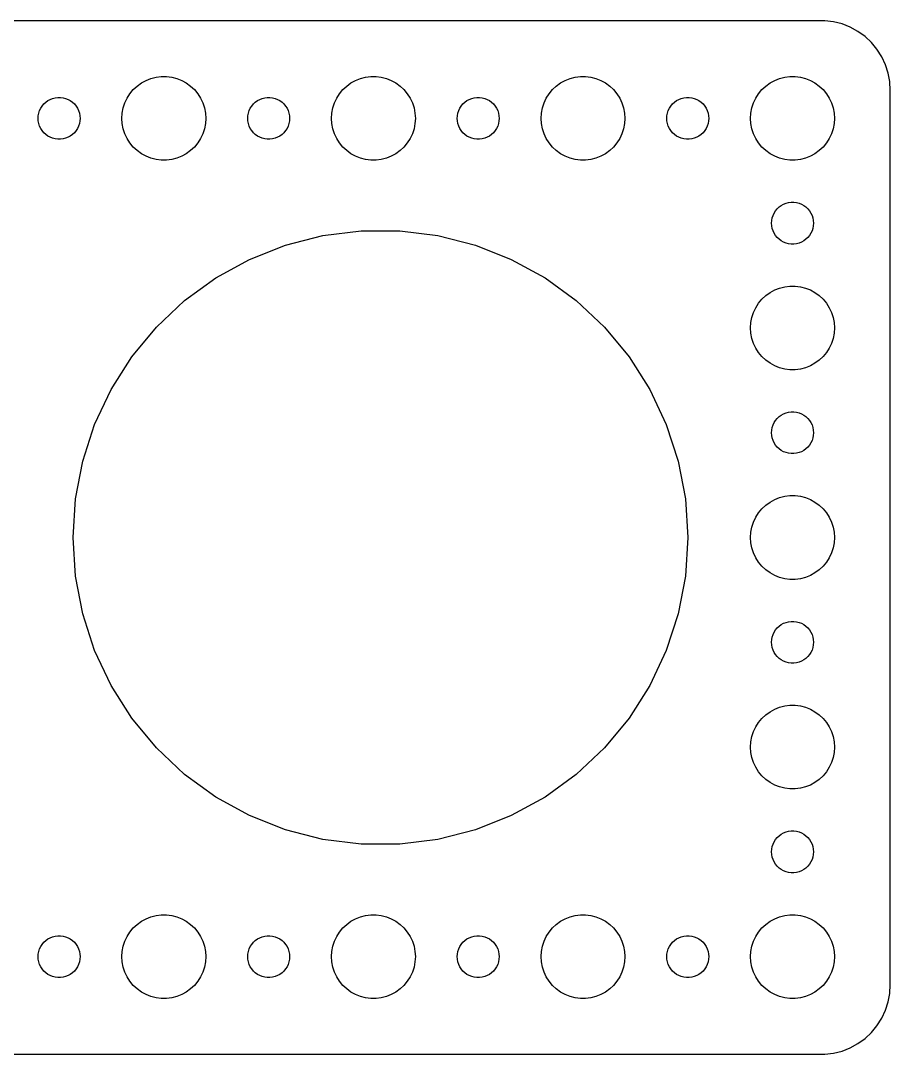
# Model space of a CAD drawing. Header units: metres. Extents: x -134 to 134, y -37 to 37.
# Drawn here: x 72.2 to 134.5, y -37 to 37 of the extents above; entities that cross this region are included whole.
import ezdxf

# ---------------------------------------------------------------- set-up
doc = ezdxf.new("R2010")
doc.units = ezdxf.units.M

msp = doc.modelspace()

# ---------------------------------------------------------------- linework, layer by layer
for p, q in [((129.814, 36.9901), (-129.814, 36.9901)), ((130.437, 36.9114), (129.814, 36.9901)), ((131.045, 36.7553), (130.437, 36.9114)), ((131.629, 36.5241), (131.045, 36.7553)), ((132.179, 36.2216), (131.629, 36.5241)), ((132.687, 35.8526), (132.179, 36.2216)), ((133.145, 35.4227), (132.687, 35.8526)), ((133.545, 34.9389), (133.145, 35.4227)), ((133.882, 34.4088), (133.545, 34.9389)), ((134.149, 33.8406), (133.882, 34.4088)), ((134.343, 33.2434), (134.149, 33.8406)), ((80.8925, 32.533), (81.2227, 32.7145)), ((81.2227, 32.7145), (81.573, 32.8532)), ((81.573, 32.8532), (81.9379, 32.9469)), ((81.9379, 32.9469), (82.3116, 32.9941)), ((82.3116, 32.9941), (82.6884, 32.9941)), ((82.6884, 32.9941), (83.0621, 32.9469)), ((83.0621, 32.9469), (83.427, 32.8532)), ((83.427, 32.8532), (83.7773, 32.7145)), ((83.7773, 32.7145), (84.1075, 32.533)), ((95.8925, 32.533), (96.2227, 32.7145)), ((96.2227, 32.7145), (96.573, 32.8532)), ((96.573, 32.8532), (96.9379, 32.9469)), ((96.9379, 32.9469), (97.3116, 32.9941)), ((97.3116, 32.9941), (97.6884, 32.9941)), ((97.6884, 32.9941), (98.0621, 32.9469)), ((98.0621, 32.9469), (98.427, 32.8532)), ((98.427, 32.8532), (98.7773, 32.7145)), ((98.7773, 32.7145), (99.1075, 32.533)), ((110.893, 32.533), (111.223, 32.7145)), ((111.223, 32.7145), (111.573, 32.8532)), ((111.573, 32.8532), (111.938, 32.9469)), ((111.938, 32.9469), (112.312, 32.9941)), ((112.312, 32.9941), (112.688, 32.9941)), ((112.688, 32.9941), (113.062, 32.9469)), ((113.062, 32.9469), (113.427, 32.8532)), ((113.427, 32.8532), (113.777, 32.7145)), ((113.777, 32.7145), (114.107, 32.533)), ((125.893, 32.533), (126.223, 32.7145)), ((126.223, 32.7145), (126.573, 32.8532)), ((126.573, 32.8532), (126.938, 32.9469)), ((126.938, 32.9469), (127.312, 32.9941)), ((127.312, 32.9941), (127.688, 32.9941)), ((127.688, 32.9941), (128.062, 32.9469)), ((128.062, 32.9469), (128.427, 32.8532)), ((128.427, 32.8532), (128.777, 32.7145)), ((128.777, 32.7145), (129.107, 32.533)), ((134.461, 32.6267), (134.343, 33.2434)), ((134.5, 32), (134.461, 32.6267)), ((80.073, 31.7634), (80.3131, 32.0536)), ((80.3131, 32.0536), (80.5877, 32.3115)), ((80.5877, 32.3115), (80.8925, 32.533)), ((84.1075, 32.533), (84.4123, 32.3115)), ((84.4123, 32.3115), (84.6869, 32.0536)), ((84.6869, 32.0536), (84.927, 31.7634)), ((95.073, 31.7634), (95.3131, 32.0536)), ((95.3131, 32.0536), (95.5877, 32.3115)), ((95.5877, 32.3115), (95.8925, 32.533)), ((99.1075, 32.533), (99.4123, 32.3115)), ((99.4123, 32.3115), (99.6869, 32.0536)), ((99.6869, 32.0536), (99.927, 31.7634)), ((110.073, 31.7634), (110.313, 32.0536)), ((110.313, 32.0536), (110.588, 32.3115)), ((110.588, 32.3115), (110.893, 32.533)), ((114.107, 32.533), (114.412, 32.3115)), ((114.412, 32.3115), (114.687, 32.0536)), ((114.687, 32.0536), (114.927, 31.7634)), ((125.073, 31.7634), (125.313, 32.0536)), ((125.313, 32.0536), (125.588, 32.3115)), ((125.588, 32.3115), (125.893, 32.533)), ((129.107, 32.533), (129.412, 32.3115)), ((129.412, 32.3115), (129.687, 32.0536)), ((129.687, 32.0536), (129.927, 31.7634)), ((134.5, -32), (134.5, 32)), ((73.9065, 31.0268), (74.0439, 31.1558)), ((74.0439, 31.1558), (74.1963, 31.2665)), ((74.1963, 31.2665), (74.3613, 31.3572)), ((74.3613, 31.3572), (74.5365, 31.4266)), ((74.5365, 31.4266), (74.7189, 31.4734)), ((74.7189, 31.4734), (74.9058, 31.497)), ((74.9058, 31.497), (75.0942, 31.497)), ((75.0942, 31.497), (75.2811, 31.4734)), ((75.2811, 31.4734), (75.4635, 31.4266)), ((75.4635, 31.4266), (75.6387, 31.3572)), ((75.6387, 31.3572), (75.8037, 31.2665)), ((75.8037, 31.2665), (75.9561, 31.1558)), ((75.9561, 31.1558), (76.0934, 31.0268)), ((79.5943, 30.7461), (79.7107, 31.1044)), ((79.7107, 31.1044), (79.8711, 31.4453)), ((79.8711, 31.4453), (80.073, 31.7634)), ((84.927, 31.7634), (85.1289, 31.4453)), ((85.1289, 31.4453), (85.2893, 31.1044)), ((85.2893, 31.1044), (85.4057, 30.7461)), ((88.9065, 31.0268), (89.0439, 31.1558)), ((89.0439, 31.1558), (89.1963, 31.2665)), ((89.1963, 31.2665), (89.3613, 31.3572)), ((89.3613, 31.3572), (89.5365, 31.4266)), ((89.5365, 31.4266), (89.7189, 31.4734)), ((89.7189, 31.4734), (89.9058, 31.497)), ((89.9058, 31.497), (90.0942, 31.497)), ((90.0942, 31.497), (90.2811, 31.4734)), ((90.2811, 31.4734), (90.4635, 31.4266)), ((90.4635, 31.4266), (90.6387, 31.3572)), ((90.6387, 31.3572), (90.8037, 31.2665)), ((90.8037, 31.2665), (90.9561, 31.1558)), ((90.9561, 31.1558), (91.0934, 31.0268)), ((94.5943, 30.7461), (94.7107, 31.1044)), ((94.7107, 31.1044), (94.8711, 31.4453)), ((94.8711, 31.4453), (95.073, 31.7634)), ((99.927, 31.7634), (100.129, 31.4453)), ((100.129, 31.4453), (100.289, 31.1044)), ((100.289, 31.1044), (100.406, 30.7461)), ((103.907, 31.0268), (104.044, 31.1558)), ((104.044, 31.1558), (104.196, 31.2665)), ((104.196, 31.2665), (104.361, 31.3572)), ((104.361, 31.3572), (104.536, 31.4266)), ((104.536, 31.4266), (104.719, 31.4734)), ((104.719, 31.4734), (104.906, 31.497)), ((104.906, 31.497), (105.094, 31.497)), ((105.094, 31.497), (105.281, 31.4734)), ((105.281, 31.4734), (105.464, 31.4266)), ((105.464, 31.4266), (105.639, 31.3572)), ((105.639, 31.3572), (105.804, 31.2665)), ((105.804, 31.2665), (105.956, 31.1558)), ((105.956, 31.1558), (106.093, 31.0268)), ((109.594, 30.7461), (109.711, 31.1044)), ((109.711, 31.1044), (109.871, 31.4453)), ((109.871, 31.4453), (110.073, 31.7634)), ((114.927, 31.7634), (115.129, 31.4453)), ((115.129, 31.4453), (115.289, 31.1044)), ((115.289, 31.1044), (115.406, 30.7461)), ((118.907, 31.0268), (119.044, 31.1558)), ((119.044, 31.1558), (119.196, 31.2665)), ((119.196, 31.2665), (119.361, 31.3572)), ((119.361, 31.3572), (119.536, 31.4266)), ((119.536, 31.4266), (119.719, 31.4734)), ((119.719, 31.4734), (119.906, 31.497)), ((119.906, 31.497), (120.094, 31.497)), ((120.094, 31.497), (120.281, 31.4734)), ((120.281, 31.4734), (120.464, 31.4266)), ((120.464, 31.4266), (120.639, 31.3572)), ((120.639, 31.3572), (120.804, 31.2665)), ((120.804, 31.2665), (120.956, 31.1558)), ((120.956, 31.1558), (121.093, 31.0268)), ((124.594, 30.7461), (124.711, 31.1044)), ((124.711, 31.1044), (124.871, 31.4453)), ((124.871, 31.4453), (125.073, 31.7634)), ((129.927, 31.7634), (130.129, 31.4453)), ((130.129, 31.4453), (130.289, 31.1044)), ((130.289, 31.1044), (130.406, 30.7461)), ((73.5118, 30.188), (73.5471, 30.373)), ((73.5471, 30.373), (73.6053, 30.5522)), ((73.6053, 30.5522), (73.6855, 30.7226)), ((73.6855, 30.7226), (73.7865, 30.8817)), ((73.7865, 30.8817), (73.9065, 31.0268)), ((76.0934, 31.0268), (76.2135, 30.8817)), ((76.2135, 30.8817), (76.3145, 30.7226)), ((76.3145, 30.7226), (76.3947, 30.5522)), ((76.3947, 30.5522), (76.4529, 30.373)), ((76.4529, 30.373), (76.4882, 30.188)), ((79.5, 30), (79.5237, 30.376)), ((79.5237, 30.376), (79.5943, 30.7461)), ((85.4057, 30.7461), (85.4763, 30.376)), ((85.4763, 30.376), (85.5, 30)), ((88.5118, 30.188), (88.5471, 30.373)), ((88.5471, 30.373), (88.6053, 30.5522)), ((88.6053, 30.5522), (88.6855, 30.7226)), ((88.6855, 30.7226), (88.7865, 30.8817)), ((88.7865, 30.8817), (88.9065, 31.0268)), ((91.0934, 31.0268), (91.2135, 30.8817)), ((91.2135, 30.8817), (91.3145, 30.7226)), ((91.3145, 30.7226), (91.3947, 30.5522)), ((91.3947, 30.5522), (91.4529, 30.373)), ((91.4529, 30.373), (91.4882, 30.188)), ((94.5, 30), (94.5237, 30.376)), ((94.5237, 30.376), (94.5943, 30.7461)), ((100.406, 30.7461), (100.476, 30.376)), ((100.476, 30.376), (100.5, 30)), ((103.512, 30.188), (103.547, 30.373)), ((103.547, 30.373), (103.605, 30.5522)), ((103.605, 30.5522), (103.686, 30.7226)), ((103.686, 30.7226), (103.786, 30.8817)), ((103.786, 30.8817), (103.907, 31.0268)), ((106.093, 31.0268), (106.214, 30.8817)), ((106.214, 30.8817), (106.314, 30.7226)), ((106.314, 30.7226), (106.395, 30.5522)), ((106.395, 30.5522), (106.453, 30.373)), ((106.453, 30.373), (106.488, 30.188)), ((109.5, 30), (109.524, 30.376)), ((109.524, 30.376), (109.594, 30.7461)), ((115.406, 30.7461), (115.476, 30.376)), ((115.476, 30.376), (115.5, 30)), ((118.512, 30.188), (118.547, 30.373)), ((118.547, 30.373), (118.605, 30.5522)), ((118.605, 30.5522), (118.686, 30.7226)), ((118.686, 30.7226), (118.786, 30.8817)), ((118.786, 30.8817), (118.907, 31.0268)), ((121.093, 31.0268), (121.214, 30.8817)), ((121.214, 30.8817), (121.314, 30.7226)), ((121.314, 30.7226), (121.395, 30.5522)), ((121.395, 30.5522), (121.453, 30.373)), ((121.453, 30.373), (121.488, 30.188)), ((124.5, 30), (124.524, 30.376)), ((124.524, 30.376), (124.594, 30.7461)), ((130.406, 30.7461), (130.476, 30.376)), ((130.476, 30.376), (130.5, 30)), ((73.5, 30), (73.5118, 30.188)), ((73.5118, 29.812), (73.5, 30)), ((73.5471, 29.627), (73.5118, 29.812)), ((73.6053, 29.4478), (73.5471, 29.627)), ((76.4529, 29.627), (76.3947, 29.4478)), ((76.4882, 29.812), (76.4529, 29.627)), ((76.4882, 30.188), (76.5, 30)), ((76.5, 30), (76.4882, 29.812)), ((79.5237, 29.624), (79.5, 30)), ((79.5943, 29.2539), (79.5237, 29.624)), ((85.4763, 29.624), (85.4057, 29.2539)), ((85.5, 30), (85.4763, 29.624)), ((88.5, 30), (88.5118, 30.188)), ((88.5118, 29.812), (88.5, 30)), ((88.5471, 29.627), (88.5118, 29.812)), ((88.6053, 29.4478), (88.5471, 29.627)), ((91.4529, 29.627), (91.3947, 29.4478)), ((91.4882, 29.812), (91.4529, 29.627)), ((91.4882, 30.188), (91.5, 30)), ((91.5, 30), (91.4882, 29.812)), ((94.5237, 29.624), (94.5, 30)), ((94.5943, 29.2539), (94.5237, 29.624)), ((100.476, 29.624), (100.406, 29.2539)), ((100.5, 30), (100.476, 29.624)), ((103.5, 30), (103.512, 30.188)), ((103.512, 29.812), (103.5, 30)), ((103.547, 29.627), (103.512, 29.812)), ((103.605, 29.4478), (103.547, 29.627)), ((106.453, 29.627), (106.395, 29.4478)), ((106.488, 29.812), (106.453, 29.627)), ((106.488, 30.188), (106.5, 30)), ((106.5, 30), (106.488, 29.812)), ((109.524, 29.624), (109.5, 30)), ((109.594, 29.2539), (109.524, 29.624)), ((115.476, 29.624), (115.406, 29.2539)), ((115.5, 30), (115.476, 29.624)), ((118.5, 30), (118.512, 30.188)), ((118.512, 29.812), (118.5, 30)), ((118.547, 29.627), (118.512, 29.812)), ((118.605, 29.4478), (118.547, 29.627)), ((121.453, 29.627), (121.395, 29.4478)), ((121.488, 29.812), (121.453, 29.627)), ((121.488, 30.188), (121.5, 30)), ((121.5, 30), (121.488, 29.812)), ((124.524, 29.624), (124.5, 30)), ((124.594, 29.2539), (124.524, 29.624)), ((130.476, 29.624), (130.406, 29.2539)), ((130.5, 30), (130.476, 29.624)), ((73.6855, 29.2774), (73.6053, 29.4478)), ((73.7865, 29.1183), (73.6855, 29.2774)), ((73.9065, 28.9732), (73.7865, 29.1183)), ((74.0439, 28.8442), (73.9065, 28.9732)), ((76.0934, 28.9732), (75.9561, 28.8442)), ((76.2135, 29.1183), (76.0934, 28.9732)), ((76.3145, 29.2774), (76.2135, 29.1183)), ((76.3947, 29.4478), (76.3145, 29.2774)), ((79.7107, 28.8956), (79.5943, 29.2539)), ((79.8711, 28.5547), (79.7107, 28.8956)), ((85.2893, 28.8956), (85.1289, 28.5547)), ((85.4057, 29.2539), (85.2893, 28.8956)), ((88.6855, 29.2774), (88.6053, 29.4478)), ((88.7865, 29.1183), (88.6855, 29.2774)), ((88.9065, 28.9732), (88.7865, 29.1183)), ((89.0439, 28.8442), (88.9065, 28.9732)), ((91.0934, 28.9732), (90.9561, 28.8442)), ((91.2135, 29.1183), (91.0934, 28.9732)), ((91.3145, 29.2774), (91.2135, 29.1183)), ((91.3947, 29.4478), (91.3145, 29.2774)), ((94.7107, 28.8956), (94.5943, 29.2539)), ((94.8711, 28.5547), (94.7107, 28.8956)), ((100.289, 28.8956), (100.129, 28.5547)), ((100.406, 29.2539), (100.289, 28.8956)), ((103.686, 29.2774), (103.605, 29.4478)), ((103.786, 29.1183), (103.686, 29.2774)), ((103.907, 28.9732), (103.786, 29.1183)), ((104.044, 28.8442), (103.907, 28.9732)), ((106.093, 28.9732), (105.956, 28.8442)), ((106.214, 29.1183), (106.093, 28.9732)), ((106.314, 29.2774), (106.214, 29.1183)), ((106.395, 29.4478), (106.314, 29.2774)), ((109.711, 28.8956), (109.594, 29.2539)), ((109.871, 28.5547), (109.711, 28.8956)), ((115.289, 28.8956), (115.129, 28.5547)), ((115.406, 29.2539), (115.289, 28.8956)), ((118.686, 29.2774), (118.605, 29.4478)), ((118.786, 29.1183), (118.686, 29.2774)), ((118.907, 28.9732), (118.786, 29.1183)), ((119.044, 28.8442), (118.907, 28.9732)), ((121.093, 28.9732), (120.956, 28.8442)), ((121.214, 29.1183), (121.093, 28.9732)), ((121.314, 29.2774), (121.214, 29.1183)), ((121.395, 29.4478), (121.314, 29.2774)), ((124.711, 28.8956), (124.594, 29.2539)), ((124.871, 28.5547), (124.711, 28.8956)), ((130.289, 28.8956), (130.129, 28.5547)), ((130.406, 29.2539), (130.289, 28.8956)), ((74.1963, 28.7335), (74.0439, 28.8442)), ((74.3613, 28.6427), (74.1963, 28.7335)), ((74.5365, 28.5734), (74.3613, 28.6427)), ((74.7189, 28.5266), (74.5365, 28.5734)), ((74.9058, 28.503), (74.7189, 28.5266)), ((75.0942, 28.503), (74.9058, 28.503)), ((75.2811, 28.5266), (75.0942, 28.503)), ((75.4635, 28.5734), (75.2811, 28.5266)), ((75.6387, 28.6427), (75.4635, 28.5734)), ((75.8037, 28.7335), (75.6387, 28.6427)), ((75.9561, 28.8442), (75.8037, 28.7335)), ((80.073, 28.2366), (79.8711, 28.5547)), ((80.3131, 27.9464), (80.073, 28.2366)), ((84.927, 28.2366), (84.6869, 27.9464)), ((85.1289, 28.5547), (84.927, 28.2366)), ((89.1963, 28.7335), (89.0439, 28.8442)), ((89.3613, 28.6427), (89.1963, 28.7335)), ((89.5365, 28.5734), (89.3613, 28.6427)), ((89.7189, 28.5266), (89.5365, 28.5734)), ((89.9058, 28.503), (89.7189, 28.5266)), ((90.0942, 28.503), (89.9058, 28.503)), ((90.2811, 28.5266), (90.0942, 28.503)), ((90.4635, 28.5734), (90.2811, 28.5266)), ((90.6387, 28.6427), (90.4635, 28.5734)), ((90.8037, 28.7335), (90.6387, 28.6427)), ((90.9561, 28.8442), (90.8037, 28.7335)), ((95.073, 28.2366), (94.8711, 28.5547)), ((95.3131, 27.9464), (95.073, 28.2366)), ((99.927, 28.2366), (99.6869, 27.9464)), ((100.129, 28.5547), (99.927, 28.2366)), ((104.196, 28.7335), (104.044, 28.8442)), ((104.361, 28.6427), (104.196, 28.7335)), ((104.536, 28.5734), (104.361, 28.6427)), ((104.719, 28.5266), (104.536, 28.5734)), ((104.906, 28.503), (104.719, 28.5266)), ((105.094, 28.503), (104.906, 28.503)), ((105.281, 28.5266), (105.094, 28.503)), ((105.464, 28.5734), (105.281, 28.5266)), ((105.639, 28.6427), (105.464, 28.5734)), ((105.804, 28.7335), (105.639, 28.6427)), ((105.956, 28.8442), (105.804, 28.7335)), ((110.073, 28.2366), (109.871, 28.5547)), ((110.313, 27.9464), (110.073, 28.2366)), ((114.927, 28.2366), (114.687, 27.9464)), ((115.129, 28.5547), (114.927, 28.2366)), ((119.196, 28.7335), (119.044, 28.8442)), ((119.361, 28.6427), (119.196, 28.7335)), ((119.536, 28.5734), (119.361, 28.6427)), ((119.719, 28.5266), (119.536, 28.5734)), ((119.906, 28.503), (119.719, 28.5266)), ((120.094, 28.503), (119.906, 28.503)), ((120.281, 28.5266), (120.094, 28.503)), ((120.464, 28.5734), (120.281, 28.5266)), ((120.639, 28.6427), (120.464, 28.5734)), ((120.804, 28.7335), (120.639, 28.6427)), ((120.956, 28.8442), (120.804, 28.7335)), ((125.073, 28.2366), (124.871, 28.5547)), ((125.313, 27.9464), (125.073, 28.2366)), ((129.927, 28.2366), (129.687, 27.9464)), ((130.129, 28.5547), (129.927, 28.2366)), ((80.5877, 27.6884), (80.3131, 27.9464)), ((80.8925, 27.467), (80.5877, 27.6884)), ((81.2227, 27.2855), (80.8925, 27.467)), ((84.1075, 27.467), (83.7773, 27.2855)), ((84.4123, 27.6884), (84.1075, 27.467)), ((84.6869, 27.9464), (84.4123, 27.6884)), ((95.5877, 27.6884), (95.3131, 27.9464)), ((95.8925, 27.467), (95.5877, 27.6884)), ((96.2227, 27.2855), (95.8925, 27.467)), ((99.1075, 27.467), (98.7773, 27.2855)), ((99.4123, 27.6884), (99.1075, 27.467)), ((99.6869, 27.9464), (99.4123, 27.6884)), ((110.588, 27.6884), (110.313, 27.9464)), ((110.893, 27.467), (110.588, 27.6884)), ((111.223, 27.2855), (110.893, 27.467)), ((114.107, 27.467), (113.777, 27.2855)), ((114.412, 27.6884), (114.107, 27.467)), ((114.687, 27.9464), (114.412, 27.6884)), ((125.588, 27.6884), (125.313, 27.9464)), ((125.893, 27.467), (125.588, 27.6884)), ((126.223, 27.2855), (125.893, 27.467)), ((129.107, 27.467), (128.777, 27.2855)), ((129.412, 27.6884), (129.107, 27.467)), ((129.687, 27.9464), (129.412, 27.6884)), ((81.573, 27.1468), (81.2227, 27.2855)), ((81.9379, 27.0531), (81.573, 27.1468)), ((82.3116, 27.0059), (81.9379, 27.0531)), ((82.6884, 27.0059), (82.3116, 27.0059)), ((83.0621, 27.0531), (82.6884, 27.0059)), ((83.427, 27.1468), (83.0621, 27.0531)), ((83.7773, 27.2855), (83.427, 27.1468)), ((96.573, 27.1468), (96.2227, 27.2855)), ((96.9379, 27.0531), (96.573, 27.1468)), ((97.3116, 27.0059), (96.9379, 27.0531)), ((97.6884, 27.0059), (97.3116, 27.0059)), ((98.0621, 27.0531), (97.6884, 27.0059)), ((98.427, 27.1468), (98.0621, 27.0531)), ((98.7773, 27.2855), (98.427, 27.1468)), ((111.573, 27.1468), (111.223, 27.2855)), ((111.938, 27.0531), (111.573, 27.1468)), ((112.312, 27.0059), (111.938, 27.0531)), ((112.688, 27.0059), (112.312, 27.0059)), ((113.062, 27.0531), (112.688, 27.0059)), ((113.427, 27.1468), (113.062, 27.0531)), ((113.777, 27.2855), (113.427, 27.1468)), ((126.573, 27.1468), (126.223, 27.2855)), ((126.938, 27.0531), (126.573, 27.1468)), ((127.312, 27.0059), (126.938, 27.0531)), ((127.688, 27.0059), (127.312, 27.0059)), ((128.062, 27.0531), (127.688, 27.0059)), ((128.427, 27.1468), (128.062, 27.0531)), ((128.777, 27.2855), (128.427, 27.1468)), ((126.544, 23.6558), (126.696, 23.7665)), ((126.696, 23.7665), (126.861, 23.8572)), ((126.861, 23.8572), (127.036, 23.9266)), ((127.036, 23.9266), (127.219, 23.9734)), ((127.219, 23.9734), (127.406, 23.997)), ((127.406, 23.997), (127.594, 23.997)), ((127.594, 23.997), (127.781, 23.9734)), ((127.781, 23.9734), (127.964, 23.9266)), ((127.964, 23.9266), (128.139, 23.8572)), ((128.139, 23.8572), (128.304, 23.7665)), ((128.304, 23.7665), (128.456, 23.6558)), ((126.047, 22.873), (126.105, 23.0522)), ((126.105, 23.0522), (126.186, 23.2226)), ((126.186, 23.2226), (126.286, 23.3817)), ((126.286, 23.3817), (126.407, 23.5268)), ((126.407, 23.5268), (126.544, 23.6558)), ((128.456, 23.6558), (128.593, 23.5268)), ((128.593, 23.5268), (128.714, 23.3817)), ((128.714, 23.3817), (128.814, 23.2226)), ((128.814, 23.2226), (128.895, 23.0522)), ((128.895, 23.0522), (128.953, 22.873)), ((126, 22.5), (126.012, 22.688)), ((126.012, 22.312), (126, 22.5)), ((126.012, 22.688), (126.047, 22.873)), ((126.047, 22.127), (126.012, 22.312)), ((128.953, 22.873), (128.988, 22.688)), ((128.988, 22.312), (128.953, 22.127)), ((128.988, 22.688), (129, 22.5)), ((129, 22.5), (128.988, 22.312)), ((91.2016, 20.9232), (93.8776, 21.6103)), ((93.8776, 21.6103), (96.6186, 21.9566)), ((96.6186, 21.9566), (99.3814, 21.9566)), ((99.3814, 21.9566), (102.122, 21.6103)), ((102.122, 21.6103), (104.798, 20.9232)), ((126.105, 21.9478), (126.047, 22.127)), ((126.186, 21.7774), (126.105, 21.9478)), ((126.286, 21.6183), (126.186, 21.7774)), ((126.407, 21.4732), (126.286, 21.6183)), ((126.544, 21.3442), (126.407, 21.4732)), ((128.593, 21.4732), (128.456, 21.3442)), ((128.714, 21.6183), (128.593, 21.4732)), ((128.814, 21.7774), (128.714, 21.6183)), ((128.895, 21.9478), (128.814, 21.7774)), ((128.953, 22.127), (128.895, 21.9478)), ((88.6329, 19.9062), (91.2016, 20.9232)), ((104.798, 20.9232), (107.367, 19.9062)), ((126.696, 21.2335), (126.544, 21.3442)), ((126.861, 21.1427), (126.696, 21.2335)), ((127.036, 21.0734), (126.861, 21.1427)), ((127.219, 21.0266), (127.036, 21.0734)), ((127.406, 21.003), (127.219, 21.0266)), ((127.594, 21.003), (127.406, 21.003)), ((127.781, 21.0266), (127.594, 21.003)), ((127.964, 21.0734), (127.781, 21.0266)), ((128.139, 21.1427), (127.964, 21.0734)), ((128.304, 21.2335), (128.139, 21.1427)), ((128.456, 21.3442), (128.304, 21.2335)), ((86.2118, 18.5752), (88.6329, 19.9062)), ((107.367, 19.9062), (109.788, 18.5752)), ((83.9767, 16.9513), (86.2118, 18.5752)), ((109.788, 18.5752), (112.023, 16.9513)), ((126.223, 17.7145), (126.573, 17.8532)), ((126.573, 17.8532), (126.938, 17.9469)), ((126.938, 17.9469), (127.312, 17.9941)), ((127.312, 17.9941), (127.688, 17.9941)), ((127.688, 17.9941), (128.062, 17.9469)), ((128.062, 17.9469), (128.427, 17.8532)), ((128.427, 17.8532), (128.777, 17.7145)), ((125.073, 16.7634), (125.313, 17.0536)), ((125.313, 17.0536), (125.588, 17.3115)), ((125.588, 17.3115), (125.893, 17.533)), ((125.893, 17.533), (126.223, 17.7145)), ((128.777, 17.7145), (129.107, 17.533)), ((129.107, 17.533), (129.412, 17.3115)), ((129.412, 17.3115), (129.687, 17.0536)), ((129.687, 17.0536), (129.927, 16.7634)), ((81.9627, 15.06), (83.9767, 16.9513)), ((112.023, 16.9513), (114.037, 15.06)), ((124.711, 16.1044), (124.871, 16.4453)), ((124.871, 16.4453), (125.073, 16.7634)), ((129.927, 16.7634), (130.129, 16.4453)), ((130.129, 16.4453), (130.289, 16.1044)), ((124.524, 15.376), (124.594, 15.7461)), ((124.594, 15.7461), (124.711, 16.1044)), ((130.289, 16.1044), (130.406, 15.7461)), ((130.406, 15.7461), (130.476, 15.376)), ((80.2016, 12.9313), (81.9627, 15.06)), ((114.037, 15.06), (115.798, 12.9313)), ((124.5, 15), (124.524, 15.376)), ((124.524, 14.624), (124.5, 15)), ((130.476, 15.376), (130.5, 15)), ((130.5, 15), (130.476, 14.624)), ((124.594, 14.2539), (124.524, 14.624)), ((124.711, 13.8956), (124.594, 14.2539)), ((130.406, 14.2539), (130.289, 13.8956)), ((130.476, 14.624), (130.406, 14.2539)), ((124.871, 13.5547), (124.711, 13.8956)), ((125.073, 13.2366), (124.871, 13.5547)), ((130.129, 13.5547), (129.927, 13.2366)), ((130.289, 13.8956), (130.129, 13.5547)), ((78.7213, 10.5986), (80.2016, 12.9313)), ((115.798, 12.9313), (117.279, 10.5986)), ((125.313, 12.9464), (125.073, 13.2366)), ((125.588, 12.6884), (125.313, 12.9464)), ((125.893, 12.467), (125.588, 12.6884)), ((129.412, 12.6884), (129.107, 12.467)), ((129.687, 12.9464), (129.412, 12.6884)), ((129.927, 13.2366), (129.687, 12.9464)), ((126.223, 12.2855), (125.893, 12.467)), ((126.573, 12.1468), (126.223, 12.2855)), ((126.938, 12.0531), (126.573, 12.1468)), ((127.312, 12.0059), (126.938, 12.0531)), ((127.688, 12.0059), (127.312, 12.0059)), ((128.062, 12.0531), (127.688, 12.0059)), ((128.427, 12.1468), (128.062, 12.0531)), ((128.777, 12.2855), (128.427, 12.1468)), ((129.107, 12.467), (128.777, 12.2855)), ((77.5449, 8.09874), (78.7213, 10.5986)), ((117.279, 10.5986), (118.455, 8.09874)), ((126.861, 8.85724), (127.036, 8.92657)), ((127.036, 8.92657), (127.219, 8.97342)), ((127.219, 8.97342), (127.406, 8.99704)), ((127.406, 8.99704), (127.594, 8.99704)), ((127.594, 8.99704), (127.781, 8.97342)), ((127.781, 8.97342), (127.964, 8.92657)), ((127.964, 8.92657), (128.139, 8.85724)), ((126.105, 8.05219), (126.186, 8.22263)), ((126.186, 8.22263), (126.286, 8.38167)), ((126.286, 8.38167), (126.407, 8.52681)), ((126.407, 8.52681), (126.544, 8.65576)), ((126.544, 8.65576), (126.696, 8.76648)), ((126.696, 8.76648), (126.861, 8.85724)), ((128.139, 8.85724), (128.304, 8.76648)), ((128.304, 8.76648), (128.456, 8.65576)), ((128.456, 8.65576), (128.593, 8.52681)), ((128.593, 8.52681), (128.714, 8.38167)), ((128.714, 8.38167), (128.814, 8.22263)), ((128.814, 8.22263), (128.895, 8.05219)), ((76.6912, 5.47118), (77.5449, 8.09874)), ((118.455, 8.09874), (119.309, 5.47118)), ((126, 7.5), (126.012, 7.68799)), ((126.012, 7.312), (126, 7.5)), ((126.012, 7.68799), (126.047, 7.87303)), ((126.047, 7.87303), (126.105, 8.05219)), ((128.895, 8.05219), (128.953, 7.87303)), ((128.953, 7.87303), (128.988, 7.68799)), ((128.988, 7.68799), (129, 7.5)), ((129, 7.5), (128.988, 7.312)), ((126.047, 7.12695), (126.012, 7.312)), ((126.105, 6.9478), (126.047, 7.12695)), ((126.186, 6.77736), (126.105, 6.9478)), ((126.286, 6.61832), (126.186, 6.77736)), ((128.814, 6.77736), (128.714, 6.61832)), ((128.895, 6.9478), (128.814, 6.77736)), ((128.953, 7.12695), (128.895, 6.9478)), ((128.988, 7.312), (128.953, 7.12695)), ((126.407, 6.47318), (126.286, 6.61832)), ((126.544, 6.34422), (126.407, 6.47318)), ((126.696, 6.23351), (126.544, 6.34422)), ((126.861, 6.14275), (126.696, 6.23351)), ((127.036, 6.07341), (126.861, 6.14275)), ((127.219, 6.02657), (127.036, 6.07341)), ((127.406, 6.00294), (127.219, 6.02657)), ((127.594, 6.00294), (127.406, 6.00294)), ((127.781, 6.02657), (127.594, 6.00294)), ((127.964, 6.07341), (127.781, 6.02657)), ((128.139, 6.14275), (127.964, 6.07341)), ((128.304, 6.23351), (128.139, 6.14275)), ((128.456, 6.34422), (128.304, 6.23351)), ((128.593, 6.47318), (128.456, 6.34422)), ((128.714, 6.61832), (128.593, 6.47318)), ((76.1735, 2.75732), (76.6912, 5.47118)), ((119.309, 5.47118), (119.827, 2.75732)), ((126.938, 2.94685), (127.312, 2.99408)), ((127.312, 2.99408), (127.688, 2.99408)), ((127.688, 2.99408), (128.062, 2.94685)), ((76, 0), (76.1735, 2.75732)), ((119.827, 2.75732), (120, 0)), ((125.313, 2.05363), (125.588, 2.31154)), ((125.588, 2.31154), (125.893, 2.53297)), ((125.893, 2.53297), (126.223, 2.71448)), ((126.223, 2.71448), (126.573, 2.85316)), ((126.573, 2.85316), (126.938, 2.94685)), ((128.062, 2.94685), (128.427, 2.85316)), ((128.427, 2.85316), (128.777, 2.71448)), ((128.777, 2.71448), (129.107, 2.53297)), ((129.107, 2.53297), (129.412, 2.31154)), ((129.412, 2.31154), (129.687, 2.05363)), ((124.871, 1.44525), (125.073, 1.76335)), ((125.073, 1.76335), (125.313, 2.05363)), ((129.687, 2.05363), (129.927, 1.76335)), ((129.927, 1.76335), (130.129, 1.44525)), ((124.524, 0.37599), (124.594, 0.74606)), ((124.594, 0.74606), (124.711, 1.10437)), ((124.711, 1.10437), (124.871, 1.44525)), ((130.129, 1.44525), (130.289, 1.10437)), ((130.289, 1.10437), (130.406, 0.74606)), ((130.406, 0.74606), (130.476, 0.37599)), ((76.1735, -2.75732), (76, 0)), ((120, 0), (119.827, -2.75732)), ((124.5, 0), (124.524, 0.37599)), ((124.524, -0.37599), (124.5, 0)), ((130.476, 0.37599), (130.5, 0)), ((130.5, 0), (130.476, -0.37599)), ((124.594, -0.74606), (124.524, -0.37599)), ((130.476, -0.37599), (130.406, -0.74606)), ((124.711, -1.10437), (124.594, -0.74606)), ((124.871, -1.44525), (124.711, -1.10437)), ((125.073, -1.76335), (124.871, -1.44525)), ((130.129, -1.44525), (129.927, -1.76335)), ((130.289, -1.10437), (130.129, -1.44525)), ((130.406, -0.74606), (130.289, -1.10437)), ((125.313, -2.05363), (125.073, -1.76335)), ((125.588, -2.31154), (125.313, -2.05363)), ((129.687, -2.05363), (129.412, -2.31154)), ((129.927, -1.76335), (129.687, -2.05363)), ((76.6912, -5.47118), (76.1735, -2.75732)), ((119.827, -2.75732), (119.309, -5.47118)), ((125.893, -2.53297), (125.588, -2.31154)), ((126.223, -2.71448), (125.893, -2.53297)), ((126.573, -2.85316), (126.223, -2.71448)), ((126.938, -2.94685), (126.573, -2.85316)), ((127.312, -2.99408), (126.938, -2.94685)), ((128.062, -2.94685), (127.688, -2.99408)), ((128.427, -2.85316), (128.062, -2.94685)), ((128.777, -2.71448), (128.427, -2.85316)), ((129.107, -2.53297), (128.777, -2.71448)), ((129.412, -2.31154), (129.107, -2.53297)), ((127.688, -2.99408), (127.312, -2.99408)), ((77.5449, -8.09874), (76.6912, -5.47118)), ((119.309, -5.47118), (118.455, -8.09874)), ((126.186, -6.77736), (126.286, -6.61832)), ((126.286, -6.61832), (126.407, -6.47318)), ((126.407, -6.47318), (126.544, -6.34422)), ((126.544, -6.34422), (126.696, -6.23351)), ((126.696, -6.23351), (126.861, -6.14275)), ((126.861, -6.14275), (127.036, -6.07341)), ((127.036, -6.07341), (127.219, -6.02657)), ((127.219, -6.02657), (127.406, -6.00294)), ((127.406, -6.00294), (127.594, -6.00294)), ((127.594, -6.00294), (127.781, -6.02657)), ((127.781, -6.02657), (127.964, -6.07341)), ((127.964, -6.07341), (128.139, -6.14275)), ((128.139, -6.14275), (128.304, -6.23351)), ((128.304, -6.23351), (128.456, -6.34422)), ((128.456, -6.34422), (128.593, -6.47318)), ((128.593, -6.47318), (128.714, -6.61832)), ((128.714, -6.61832), (128.814, -6.77736)), ((126, -7.5), (126.012, -7.312)), ((126.012, -7.312), (126.047, -7.12695)), ((126.047, -7.12695), (126.105, -6.9478)), ((126.105, -6.9478), (126.186, -6.77736)), ((128.814, -6.77736), (128.895, -6.9478)), ((128.895, -6.9478), (128.953, -7.12695)), ((128.953, -7.12695), (128.988, -7.312)), ((128.988, -7.312), (129, -7.5)), ((78.7213, -10.5986), (77.5449, -8.09874)), ((118.455, -8.09874), (117.279, -10.5986)), ((126.012, -7.68799), (126, -7.5)), ((126.047, -7.87303), (126.012, -7.68799)), ((126.105, -8.05219), (126.047, -7.87303)), ((126.186, -8.22263), (126.105, -8.05219)), ((128.895, -8.05219), (128.814, -8.22263)), ((128.953, -7.87303), (128.895, -8.05219)), ((128.988, -7.68799), (128.953, -7.87303)), ((129, -7.5), (128.988, -7.68799)), ((126.286, -8.38167), (126.186, -8.22263)), ((126.407, -8.52681), (126.286, -8.38167)), ((126.544, -8.65576), (126.407, -8.52681)), ((126.696, -8.76648), (126.544, -8.65576)), ((126.861, -8.85724), (126.696, -8.76648)), ((127.036, -8.92657), (126.861, -8.85724)), ((128.139, -8.85724), (127.964, -8.92657)), ((128.304, -8.76648), (128.139, -8.85724)), ((128.456, -8.65576), (128.304, -8.76648)), ((128.593, -8.52681), (128.456, -8.65576)), ((128.714, -8.38167), (128.593, -8.52681)), ((128.814, -8.22263), (128.714, -8.38167)), ((127.219, -8.97342), (127.036, -8.92657)), ((127.406, -8.99704), (127.219, -8.97342)), ((127.594, -8.99704), (127.406, -8.99704)), ((127.781, -8.97342), (127.594, -8.99704)), ((127.964, -8.92657), (127.781, -8.97342)), ((80.2016, -12.9313), (78.7213, -10.5986)), ((117.279, -10.5986), (115.798, -12.9313)), ((125.588, -12.6884), (125.893, -12.467)), ((125.893, -12.467), (126.223, -12.2855)), ((126.223, -12.2855), (126.573, -12.1468)), ((126.573, -12.1468), (126.938, -12.0531)), ((126.938, -12.0531), (127.312, -12.0059)), ((127.312, -12.0059), (127.688, -12.0059)), ((127.688, -12.0059), (128.062, -12.0531)), ((128.062, -12.0531), (128.427, -12.1468)), ((128.427, -12.1468), (128.777, -12.2855)), ((128.777, -12.2855), (129.107, -12.467)), ((129.107, -12.467), (129.412, -12.6884)), ((81.9627, -15.06), (80.2016, -12.9313)), ((115.798, -12.9313), (114.037, -15.06)), ((124.871, -13.5547), (125.073, -13.2366)), ((125.073, -13.2366), (125.313, -12.9464)), ((125.313, -12.9464), (125.588, -12.6884)), ((129.412, -12.6884), (129.687, -12.9464)), ((129.687, -12.9464), (129.927, -13.2366)), ((129.927, -13.2366), (130.129, -13.5547)), ((124.594, -14.2539), (124.711, -13.8956)), ((124.711, -13.8956), (124.871, -13.5547)), ((130.129, -13.5547), (130.289, -13.8956)), ((130.289, -13.8956), (130.406, -14.2539)), ((124.5, -15), (124.524, -14.624)), ((124.524, -14.624), (124.594, -14.2539)), ((130.406, -14.2539), (130.476, -14.624)), ((130.476, -14.624), (130.5, -15)), ((83.9767, -16.9513), (81.9627, -15.06)), ((114.037, -15.06), (112.023, -16.9513)), ((124.524, -15.376), (124.5, -15)), ((124.594, -15.7461), (124.524, -15.376)), ((130.476, -15.376), (130.406, -15.7461)), ((130.5, -15), (130.476, -15.376)), ((124.711, -16.1044), (124.594, -15.7461)), ((124.871, -16.4453), (124.711, -16.1044)), ((130.289, -16.1044), (130.129, -16.4453)), ((130.406, -15.7461), (130.289, -16.1044)), ((86.2118, -18.5752), (83.9767, -16.9513)), ((112.023, -16.9513), (109.788, -18.5752)), ((125.073, -16.7634), (124.871, -16.4453)), ((125.313, -17.0536), (125.073, -16.7634)), ((129.927, -16.7634), (129.687, -17.0536)), ((130.129, -16.4453), (129.927, -16.7634)), ((125.588, -17.3115), (125.313, -17.0536)), ((125.893, -17.533), (125.588, -17.3115)), ((126.223, -17.7145), (125.893, -17.533)), ((126.573, -17.8532), (126.223, -17.7145)), ((128.777, -17.7145), (128.427, -17.8532)), ((129.107, -17.533), (128.777, -17.7145)), ((129.412, -17.3115), (129.107, -17.533)), ((129.687, -17.0536), (129.412, -17.3115)), ((126.938, -17.9469), (126.573, -17.8532)), ((127.312, -17.9941), (126.938, -17.9469)), ((127.688, -17.9941), (127.312, -17.9941)), ((128.062, -17.9469), (127.688, -17.9941)), ((128.427, -17.8532), (128.062, -17.9469)), ((88.6329, -19.9062), (86.2118, -18.5752)), ((109.788, -18.5752), (107.367, -19.9062)), ((91.2016, -20.9232), (88.6329, -19.9062)), ((107.367, -19.9062), (104.798, -20.9232)), ((93.8776, -21.6103), (91.2016, -20.9232)), ((104.798, -20.9232), (102.122, -21.6103)), ((126.407, -21.4732), (126.544, -21.3442)), ((126.544, -21.3442), (126.696, -21.2335)), ((126.696, -21.2335), (126.861, -21.1427)), ((126.861, -21.1427), (127.036, -21.0734)), ((127.036, -21.0734), (127.219, -21.0266)), ((127.219, -21.0266), (127.406, -21.003)), ((127.406, -21.003), (127.594, -21.003)), ((127.594, -21.003), (127.781, -21.0266)), ((127.781, -21.0266), (127.964, -21.0734)), ((127.964, -21.0734), (128.139, -21.1427)), ((128.139, -21.1427), (128.304, -21.2335)), ((128.304, -21.2335), (128.456, -21.3442)), ((128.456, -21.3442), (128.593, -21.4732)), ((96.6186, -21.9566), (93.8776, -21.6103)), ((99.3814, -21.9566), (96.6186, -21.9566)), ((102.122, -21.6103), (99.3814, -21.9566)), ((126.012, -22.312), (126.047, -22.127)), ((126.047, -22.127), (126.105, -21.9478)), ((126.105, -21.9478), (126.186, -21.7774)), ((126.186, -21.7774), (126.286, -21.6183)), ((126.286, -21.6183), (126.407, -21.4732)), ((128.593, -21.4732), (128.714, -21.6183)), ((128.714, -21.6183), (128.814, -21.7774)), ((128.814, -21.7774), (128.895, -21.9478)), ((128.895, -21.9478), (128.953, -22.127)), ((128.953, -22.127), (128.988, -22.312)), ((126, -22.5), (126.012, -22.312)), ((126.012, -22.688), (126, -22.5)), ((126.047, -22.873), (126.012, -22.688)), ((126.105, -23.0522), (126.047, -22.873)), ((128.953, -22.873), (128.895, -23.0522)), ((128.988, -22.688), (128.953, -22.873)), ((128.988, -22.312), (129, -22.5)), ((129, -22.5), (128.988, -22.688)), ((126.186, -23.2226), (126.105, -23.0522)), ((126.286, -23.3817), (126.186, -23.2226)), ((126.407, -23.5268), (126.286, -23.3817)), ((126.544, -23.6558), (126.407, -23.5268)), ((126.696, -23.7665), (126.544, -23.6558)), ((128.456, -23.6558), (128.304, -23.7665)), ((128.593, -23.5268), (128.456, -23.6558)), ((128.714, -23.3817), (128.593, -23.5268)), ((128.814, -23.2226), (128.714, -23.3817)), ((128.895, -23.0522), (128.814, -23.2226)), ((126.861, -23.8572), (126.696, -23.7665)), ((127.036, -23.9266), (126.861, -23.8572)), ((127.219, -23.9734), (127.036, -23.9266)), ((127.406, -23.997), (127.219, -23.9734)), ((127.594, -23.997), (127.406, -23.997)), ((127.781, -23.9734), (127.594, -23.997)), ((127.964, -23.9266), (127.781, -23.9734)), ((128.139, -23.8572), (127.964, -23.9266)), ((128.304, -23.7665), (128.139, -23.8572)), ((80.8925, -27.467), (81.2227, -27.2855)), ((81.2227, -27.2855), (81.573, -27.1468)), ((81.573, -27.1468), (81.9379, -27.0531)), ((81.9379, -27.0531), (82.3116, -27.0059)), ((82.3116, -27.0059), (82.6884, -27.0059)), ((82.6884, -27.0059), (83.0621, -27.0531)), ((83.0621, -27.0531), (83.427, -27.1468)), ((83.427, -27.1468), (83.7773, -27.2855)), ((83.7773, -27.2855), (84.1075, -27.467)), ((95.8925, -27.467), (96.2227, -27.2855)), ((96.2227, -27.2855), (96.573, -27.1468)), ((96.573, -27.1468), (96.9379, -27.0531)), ((96.9379, -27.0531), (97.3116, -27.0059)), ((97.3116, -27.0059), (97.6884, -27.0059)), ((97.6884, -27.0059), (98.0621, -27.0531)), ((98.0621, -27.0531), (98.427, -27.1468)), ((98.427, -27.1468), (98.7773, -27.2855)), ((98.7773, -27.2855), (99.1075, -27.467)), ((110.893, -27.467), (111.223, -27.2855)), ((111.223, -27.2855), (111.573, -27.1468)), ((111.573, -27.1468), (111.938, -27.0531)), ((111.938, -27.0531), (112.312, -27.0059)), ((112.312, -27.0059), (112.688, -27.0059)), ((112.688, -27.0059), (113.062, -27.0531)), ((113.062, -27.0531), (113.427, -27.1468)), ((113.427, -27.1468), (113.777, -27.2855)), ((113.777, -27.2855), (114.107, -27.467)), ((125.893, -27.467), (126.223, -27.2855)), ((126.223, -27.2855), (126.573, -27.1468)), ((126.573, -27.1468), (126.938, -27.0531)), ((126.938, -27.0531), (127.312, -27.0059)), ((127.312, -27.0059), (127.688, -27.0059)), ((127.688, -27.0059), (128.062, -27.0531)), ((128.062, -27.0531), (128.427, -27.1468)), ((128.427, -27.1468), (128.777, -27.2855)), ((128.777, -27.2855), (129.107, -27.467)), ((80.073, -28.2366), (80.3131, -27.9464)), ((80.3131, -27.9464), (80.5877, -27.6884)), ((80.5877, -27.6884), (80.8925, -27.467)), ((84.1075, -27.467), (84.4123, -27.6884)), ((84.4123, -27.6884), (84.6869, -27.9464)), ((84.6869, -27.9464), (84.927, -28.2366)), ((95.073, -28.2366), (95.3131, -27.9464)), ((95.3131, -27.9464), (95.5877, -27.6884)), ((95.5877, -27.6884), (95.8925, -27.467)), ((99.1075, -27.467), (99.4123, -27.6884)), ((99.4123, -27.6884), (99.6869, -27.9464)), ((99.6869, -27.9464), (99.927, -28.2366)), ((110.073, -28.2366), (110.313, -27.9464)), ((110.313, -27.9464), (110.588, -27.6884)), ((110.588, -27.6884), (110.893, -27.467)), ((114.107, -27.467), (114.412, -27.6884)), ((114.412, -27.6884), (114.687, -27.9464)), ((114.687, -27.9464), (114.927, -28.2366)), ((125.073, -28.2366), (125.313, -27.9464)), ((125.313, -27.9464), (125.588, -27.6884)), ((125.588, -27.6884), (125.893, -27.467)), ((129.107, -27.467), (129.412, -27.6884)), ((129.412, -27.6884), (129.687, -27.9464)), ((129.687, -27.9464), (129.927, -28.2366)), ((73.9065, -28.9732), (74.0439, -28.8442)), ((74.0439, -28.8442), (74.1963, -28.7335)), ((74.1963, -28.7335), (74.3613, -28.6427)), ((74.3613, -28.6427), (74.5365, -28.5734)), ((74.5365, -28.5734), (74.7189, -28.5266)), ((74.7189, -28.5266), (74.9058, -28.503)), ((74.9058, -28.503), (75.0942, -28.503)), ((75.0942, -28.503), (75.2811, -28.5266)), ((75.2811, -28.5266), (75.4635, -28.5734)), ((75.4635, -28.5734), (75.6387, -28.6427)), ((75.6387, -28.6427), (75.8037, -28.7335)), ((75.8037, -28.7335), (75.9561, -28.8442)), ((75.9561, -28.8442), (76.0934, -28.9732)), ((79.7107, -28.8956), (79.8711, -28.5547)), ((79.8711, -28.5547), (80.073, -28.2366)), ((84.927, -28.2366), (85.1289, -28.5547)), ((85.1289, -28.5547), (85.2893, -28.8956)), ((88.9065, -28.9732), (89.0439, -28.8442)), ((89.0439, -28.8442), (89.1963, -28.7335)), ((89.1963, -28.7335), (89.3613, -28.6427)), ((89.3613, -28.6427), (89.5365, -28.5734)), ((89.5365, -28.5734), (89.7189, -28.5266)), ((89.7189, -28.5266), (89.9058, -28.503)), ((89.9058, -28.503), (90.0942, -28.503)), ((90.0942, -28.503), (90.2811, -28.5266)), ((90.2811, -28.5266), (90.4635, -28.5734)), ((90.4635, -28.5734), (90.6387, -28.6427)), ((90.6387, -28.6427), (90.8037, -28.7335)), ((90.8037, -28.7335), (90.9561, -28.8442)), ((90.9561, -28.8442), (91.0934, -28.9732)), ((94.7107, -28.8956), (94.8711, -28.5547)), ((94.8711, -28.5547), (95.073, -28.2366)), ((99.927, -28.2366), (100.129, -28.5547)), ((100.129, -28.5547), (100.289, -28.8956)), ((103.907, -28.9732), (104.044, -28.8442)), ((104.044, -28.8442), (104.196, -28.7335)), ((104.196, -28.7335), (104.361, -28.6427)), ((104.361, -28.6427), (104.536, -28.5734)), ((104.536, -28.5734), (104.719, -28.5266)), ((104.719, -28.5266), (104.906, -28.503)), ((104.906, -28.503), (105.094, -28.503)), ((105.094, -28.503), (105.281, -28.5266)), ((105.281, -28.5266), (105.464, -28.5734)), ((105.464, -28.5734), (105.639, -28.6427)), ((105.639, -28.6427), (105.804, -28.7335)), ((105.804, -28.7335), (105.956, -28.8442)), ((105.956, -28.8442), (106.093, -28.9732)), ((109.711, -28.8956), (109.871, -28.5547)), ((109.871, -28.5547), (110.073, -28.2366)), ((114.927, -28.2366), (115.129, -28.5547)), ((115.129, -28.5547), (115.289, -28.8956)), ((118.907, -28.9732), (119.044, -28.8442)), ((119.044, -28.8442), (119.196, -28.7335)), ((119.196, -28.7335), (119.361, -28.6427)), ((119.361, -28.6427), (119.536, -28.5734)), ((119.536, -28.5734), (119.719, -28.5266)), ((119.719, -28.5266), (119.906, -28.503)), ((119.906, -28.503), (120.094, -28.503)), ((120.094, -28.503), (120.281, -28.5266)), ((120.281, -28.5266), (120.464, -28.5734)), ((120.464, -28.5734), (120.639, -28.6427)), ((120.639, -28.6427), (120.804, -28.7335)), ((120.804, -28.7335), (120.956, -28.8442)), ((120.956, -28.8442), (121.093, -28.9732)), ((124.711, -28.8956), (124.871, -28.5547)), ((124.871, -28.5547), (125.073, -28.2366)), ((129.927, -28.2366), (130.129, -28.5547)), ((130.129, -28.5547), (130.289, -28.8956)), ((73.5471, -29.627), (73.6053, -29.4478)), ((73.6053, -29.4478), (73.6855, -29.2774)), ((73.6855, -29.2774), (73.7865, -29.1183)), ((73.7865, -29.1183), (73.9065, -28.9732)), ((76.0934, -28.9732), (76.2135, -29.1183)), ((76.2135, -29.1183), (76.3145, -29.2774)), ((76.3145, -29.2774), (76.3947, -29.4478)), ((76.3947, -29.4478), (76.4529, -29.627)), ((79.5237, -29.624), (79.5943, -29.2539)), ((79.5943, -29.2539), (79.7107, -28.8956)), ((85.2893, -28.8956), (85.4057, -29.2539)), ((85.4057, -29.2539), (85.4763, -29.624)), ((88.5471, -29.627), (88.6053, -29.4478)), ((88.6053, -29.4478), (88.6855, -29.2774)), ((88.6855, -29.2774), (88.7865, -29.1183)), ((88.7865, -29.1183), (88.9065, -28.9732)), ((91.0934, -28.9732), (91.2135, -29.1183)), ((91.2135, -29.1183), (91.3145, -29.2774)), ((91.3145, -29.2774), (91.3947, -29.4478)), ((91.3947, -29.4478), (91.4529, -29.627)), ((94.5237, -29.624), (94.5943, -29.2539)), ((94.5943, -29.2539), (94.7107, -28.8956)), ((100.289, -28.8956), (100.406, -29.2539)), ((100.406, -29.2539), (100.476, -29.624)), ((103.547, -29.627), (103.605, -29.4478)), ((103.605, -29.4478), (103.686, -29.2774)), ((103.686, -29.2774), (103.786, -29.1183)), ((103.786, -29.1183), (103.907, -28.9732)), ((106.093, -28.9732), (106.214, -29.1183)), ((106.214, -29.1183), (106.314, -29.2774)), ((106.314, -29.2774), (106.395, -29.4478)), ((106.395, -29.4478), (106.453, -29.627)), ((109.524, -29.624), (109.594, -29.2539)), ((109.594, -29.2539), (109.711, -28.8956)), ((115.289, -28.8956), (115.406, -29.2539)), ((115.406, -29.2539), (115.476, -29.624)), ((118.547, -29.627), (118.605, -29.4478)), ((118.605, -29.4478), (118.686, -29.2774)), ((118.686, -29.2774), (118.786, -29.1183)), ((118.786, -29.1183), (118.907, -28.9732)), ((121.093, -28.9732), (121.214, -29.1183)), ((121.214, -29.1183), (121.314, -29.2774)), ((121.314, -29.2774), (121.395, -29.4478)), ((121.395, -29.4478), (121.453, -29.627)), ((124.524, -29.624), (124.594, -29.2539)), ((124.594, -29.2539), (124.711, -28.8956)), ((130.289, -28.8956), (130.406, -29.2539)), ((130.406, -29.2539), (130.476, -29.624)), ((73.5, -30), (73.5118, -29.812)), ((73.5118, -30.188), (73.5, -30)), ((73.5118, -29.812), (73.5471, -29.627)), ((73.5471, -30.373), (73.5118, -30.188)), ((76.4529, -29.627), (76.4882, -29.812)), ((76.4882, -30.188), (76.4529, -30.373)), ((76.4882, -29.812), (76.5, -30)), ((76.5, -30), (76.4882, -30.188)), ((79.5, -30), (79.5237, -29.624)), ((79.5237, -30.376), (79.5, -30)), ((85.4763, -29.624), (85.5, -30)), ((85.5, -30), (85.4763, -30.376)), ((88.5, -30), (88.5118, -29.812)), ((88.5118, -30.188), (88.5, -30)), ((88.5118, -29.812), (88.5471, -29.627)), ((88.5471, -30.373), (88.5118, -30.188)), ((91.4529, -29.627), (91.4882, -29.812)), ((91.4882, -30.188), (91.4529, -30.373)), ((91.4882, -29.812), (91.5, -30)), ((91.5, -30), (91.4882, -30.188)), ((94.5, -30), (94.5237, -29.624)), ((94.5237, -30.376), (94.5, -30)), ((100.476, -29.624), (100.5, -30)), ((100.5, -30), (100.476, -30.376)), ((103.5, -30), (103.512, -29.812)), ((103.512, -30.188), (103.5, -30)), ((103.512, -29.812), (103.547, -29.627)), ((103.547, -30.373), (103.512, -30.188)), ((106.453, -29.627), (106.488, -29.812)), ((106.488, -30.188), (106.453, -30.373)), ((106.488, -29.812), (106.5, -30)), ((106.5, -30), (106.488, -30.188)), ((109.5, -30), (109.524, -29.624)), ((109.524, -30.376), (109.5, -30)), ((115.476, -29.624), (115.5, -30)), ((115.5, -30), (115.476, -30.376)), ((118.5, -30), (118.512, -29.812)), ((118.512, -30.188), (118.5, -30)), ((118.512, -29.812), (118.547, -29.627)), ((118.547, -30.373), (118.512, -30.188)), ((121.453, -29.627), (121.488, -29.812)), ((121.488, -30.188), (121.453, -30.373)), ((121.488, -29.812), (121.5, -30)), ((121.5, -30), (121.488, -30.188)), ((124.5, -30), (124.524, -29.624)), ((124.524, -30.376), (124.5, -30)), ((130.476, -29.624), (130.5, -30)), ((130.5, -30), (130.476, -30.376)), ((73.6053, -30.5522), (73.5471, -30.373)), ((73.6855, -30.7226), (73.6053, -30.5522)), ((73.7865, -30.8817), (73.6855, -30.7226)), ((73.9065, -31.0268), (73.7865, -30.8817)), ((74.0439, -31.1558), (73.9065, -31.0268)), ((76.0934, -31.0268), (75.9561, -31.1558)), ((76.2135, -30.8817), (76.0934, -31.0268)), ((76.3145, -30.7226), (76.2135, -30.8817)), ((76.3947, -30.5522), (76.3145, -30.7226)), ((76.4529, -30.373), (76.3947, -30.5522)), ((79.5943, -30.7461), (79.5237, -30.376)), ((79.7107, -31.1044), (79.5943, -30.7461)), ((85.4057, -30.7461), (85.2893, -31.1044)), ((85.4763, -30.376), (85.4057, -30.7461)), ((88.6053, -30.5522), (88.5471, -30.373)), ((88.6855, -30.7226), (88.6053, -30.5522)), ((88.7865, -30.8817), (88.6855, -30.7226)), ((88.9065, -31.0268), (88.7865, -30.8817)), ((89.0439, -31.1558), (88.9065, -31.0268)), ((91.0934, -31.0268), (90.9561, -31.1558)), ((91.2135, -30.8817), (91.0934, -31.0268)), ((91.3145, -30.7226), (91.2135, -30.8817)), ((91.3947, -30.5522), (91.3145, -30.7226)), ((91.4529, -30.373), (91.3947, -30.5522)), ((94.5943, -30.7461), (94.5237, -30.376)), ((94.7107, -31.1044), (94.5943, -30.7461)), ((100.406, -30.7461), (100.289, -31.1044)), ((100.476, -30.376), (100.406, -30.7461)), ((103.605, -30.5522), (103.547, -30.373)), ((103.686, -30.7226), (103.605, -30.5522)), ((103.786, -30.8817), (103.686, -30.7226)), ((103.907, -31.0268), (103.786, -30.8817)), ((104.044, -31.1558), (103.907, -31.0268)), ((106.093, -31.0268), (105.956, -31.1558)), ((106.214, -30.8817), (106.093, -31.0268)), ((106.314, -30.7226), (106.214, -30.8817)), ((106.395, -30.5522), (106.314, -30.7226)), ((106.453, -30.373), (106.395, -30.5522)), ((109.594, -30.7461), (109.524, -30.376)), ((109.711, -31.1044), (109.594, -30.7461)), ((115.406, -30.7461), (115.289, -31.1044)), ((115.476, -30.376), (115.406, -30.7461)), ((118.605, -30.5522), (118.547, -30.373)), ((118.686, -30.7226), (118.605, -30.5522)), ((118.786, -30.8817), (118.686, -30.7226)), ((118.907, -31.0268), (118.786, -30.8817)), ((119.044, -31.1558), (118.907, -31.0268)), ((121.093, -31.0268), (120.956, -31.1558)), ((121.214, -30.8817), (121.093, -31.0268)), ((121.314, -30.7226), (121.214, -30.8817)), ((121.395, -30.5522), (121.314, -30.7226)), ((121.453, -30.373), (121.395, -30.5522)), ((124.594, -30.7461), (124.524, -30.376)), ((124.711, -31.1044), (124.594, -30.7461)), ((130.406, -30.7461), (130.289, -31.1044)), ((130.476, -30.376), (130.406, -30.7461)), ((74.1963, -31.2665), (74.0439, -31.1558)), ((74.3613, -31.3572), (74.1963, -31.2665)), ((74.5365, -31.4266), (74.3613, -31.3572)), ((74.7189, -31.4734), (74.5365, -31.4266)), ((74.9058, -31.497), (74.7189, -31.4734)), ((75.0942, -31.497), (74.9058, -31.497)), ((75.2811, -31.4734), (75.0942, -31.497)), ((75.4635, -31.4266), (75.2811, -31.4734)), ((75.6387, -31.3572), (75.4635, -31.4266)), ((75.8037, -31.2665), (75.6387, -31.3572)), ((75.9561, -31.1558), (75.8037, -31.2665)), ((79.8711, -31.4453), (79.7107, -31.1044)), ((80.073, -31.7634), (79.8711, -31.4453)), ((80.3131, -32.0536), (80.073, -31.7634)), ((84.927, -31.7634), (84.6869, -32.0536)), ((85.1289, -31.4453), (84.927, -31.7634)), ((85.2893, -31.1044), (85.1289, -31.4453)), ((89.1963, -31.2665), (89.0439, -31.1558)), ((89.3613, -31.3572), (89.1963, -31.2665)), ((89.5365, -31.4266), (89.3613, -31.3572)), ((89.7189, -31.4734), (89.5365, -31.4266)), ((89.9058, -31.497), (89.7189, -31.4734)), ((90.0942, -31.497), (89.9058, -31.497)), ((90.2811, -31.4734), (90.0942, -31.497)), ((90.4635, -31.4266), (90.2811, -31.4734)), ((90.6387, -31.3572), (90.4635, -31.4266)), ((90.8037, -31.2665), (90.6387, -31.3572)), ((90.9561, -31.1558), (90.8037, -31.2665)), ((94.8711, -31.4453), (94.7107, -31.1044)), ((95.073, -31.7634), (94.8711, -31.4453)), ((95.3131, -32.0536), (95.073, -31.7634)), ((99.927, -31.7634), (99.6869, -32.0536)), ((100.129, -31.4453), (99.927, -31.7634)), ((100.289, -31.1044), (100.129, -31.4453)), ((104.196, -31.2665), (104.044, -31.1558)), ((104.361, -31.3572), (104.196, -31.2665)), ((104.536, -31.4266), (104.361, -31.3572)), ((104.719, -31.4734), (104.536, -31.4266)), ((104.906, -31.497), (104.719, -31.4734)), ((105.094, -31.497), (104.906, -31.497)), ((105.281, -31.4734), (105.094, -31.497)), ((105.464, -31.4266), (105.281, -31.4734)), ((105.639, -31.3572), (105.464, -31.4266)), ((105.804, -31.2665), (105.639, -31.3572)), ((105.956, -31.1558), (105.804, -31.2665)), ((109.871, -31.4453), (109.711, -31.1044)), ((110.073, -31.7634), (109.871, -31.4453)), ((110.313, -32.0536), (110.073, -31.7634)), ((114.927, -31.7634), (114.687, -32.0536)), ((115.129, -31.4453), (114.927, -31.7634)), ((115.289, -31.1044), (115.129, -31.4453)), ((119.196, -31.2665), (119.044, -31.1558)), ((119.361, -31.3572), (119.196, -31.2665)), ((119.536, -31.4266), (119.361, -31.3572)), ((119.719, -31.4734), (119.536, -31.4266)), ((119.906, -31.497), (119.719, -31.4734)), ((120.094, -31.497), (119.906, -31.497)), ((120.281, -31.4734), (120.094, -31.497)), ((120.464, -31.4266), (120.281, -31.4734)), ((120.639, -31.3572), (120.464, -31.4266)), ((120.804, -31.2665), (120.639, -31.3572)), ((120.956, -31.1558), (120.804, -31.2665)), ((124.871, -31.4453), (124.711, -31.1044)), ((125.073, -31.7634), (124.871, -31.4453)), ((125.313, -32.0536), (125.073, -31.7634)), ((129.927, -31.7634), (129.687, -32.0536)), ((130.129, -31.4453), (129.927, -31.7634)), ((130.289, -31.1044), (130.129, -31.4453)), ((80.5877, -32.3115), (80.3131, -32.0536)), ((80.8925, -32.533), (80.5877, -32.3115)), ((81.2227, -32.7145), (80.8925, -32.533)), ((84.1075, -32.533), (83.7773, -32.7145)), ((84.4123, -32.3115), (84.1075, -32.533)), ((84.6869, -32.0536), (84.4123, -32.3115)), ((95.5877, -32.3115), (95.3131, -32.0536)), ((95.8925, -32.533), (95.5877, -32.3115)), ((96.2227, -32.7145), (95.8925, -32.533)), ((99.1075, -32.533), (98.7773, -32.7145)), ((99.4123, -32.3115), (99.1075, -32.533)), ((99.6869, -32.0536), (99.4123, -32.3115)), ((110.588, -32.3115), (110.313, -32.0536)), ((110.893, -32.533), (110.588, -32.3115)), ((111.223, -32.7145), (110.893, -32.533)), ((114.107, -32.533), (113.777, -32.7145)), ((114.412, -32.3115), (114.107, -32.533)), ((114.687, -32.0536), (114.412, -32.3115)), ((125.588, -32.3115), (125.313, -32.0536)), ((125.893, -32.533), (125.588, -32.3115)), ((126.223, -32.7145), (125.893, -32.533)), ((129.107, -32.533), (128.777, -32.7145)), ((129.412, -32.3115), (129.107, -32.533)), ((129.687, -32.0536), (129.412, -32.3115)), ((134.461, -32.6267), (134.5, -32)), ((81.573, -32.8532), (81.2227, -32.7145)), ((81.9379, -32.9469), (81.573, -32.8532)), ((82.3116, -32.9941), (81.9379, -32.9469)), ((82.6884, -32.9941), (82.3116, -32.9941)), ((83.0621, -32.9469), (82.6884, -32.9941)), ((83.427, -32.8532), (83.0621, -32.9469)), ((83.7773, -32.7145), (83.427, -32.8532)), ((96.573, -32.8532), (96.2227, -32.7145)), ((96.9379, -32.9469), (96.573, -32.8532)), ((97.3116, -32.9941), (96.9379, -32.9469)), ((97.6884, -32.9941), (97.3116, -32.9941)), ((98.0621, -32.9469), (97.6884, -32.9941)), ((98.427, -32.8532), (98.0621, -32.9469)), ((98.7773, -32.7145), (98.427, -32.8532)), ((111.573, -32.8532), (111.223, -32.7145)), ((111.938, -32.9469), (111.573, -32.8532)), ((112.312, -32.9941), (111.938, -32.9469)), ((112.688, -32.9941), (112.312, -32.9941)), ((113.062, -32.9469), (112.688, -32.9941)), ((113.427, -32.8532), (113.062, -32.9469)), ((113.777, -32.7145), (113.427, -32.8532)), ((126.573, -32.8532), (126.223, -32.7145)), ((126.938, -32.9469), (126.573, -32.8532)), ((127.312, -32.9941), (126.938, -32.9469)), ((127.688, -32.9941), (127.312, -32.9941)), ((128.062, -32.9469), (127.688, -32.9941)), ((128.427, -32.8532), (128.062, -32.9469)), ((128.777, -32.7145), (128.427, -32.8532)), ((134.149, -33.8406), (134.343, -33.2434)), ((134.343, -33.2434), (134.461, -32.6267)), ((133.882, -34.4088), (134.149, -33.8406)), ((133.545, -34.9389), (133.882, -34.4088)), ((132.687, -35.8526), (133.145, -35.4227)), ((133.145, -35.4227), (133.545, -34.9389)), ((131.629, -36.5241), (132.179, -36.2216)), ((132.179, -36.2216), (132.687, -35.8526)), ((-129.814, -36.9901), (129.814, -36.9901)), ((129.814, -36.9901), (130.437, -36.9114)), ((130.437, -36.9114), (131.045, -36.7553)), ((131.045, -36.7553), (131.629, -36.5241))]:
    msp.add_line(p, q)

doc.saveas('drawing.dxf')
